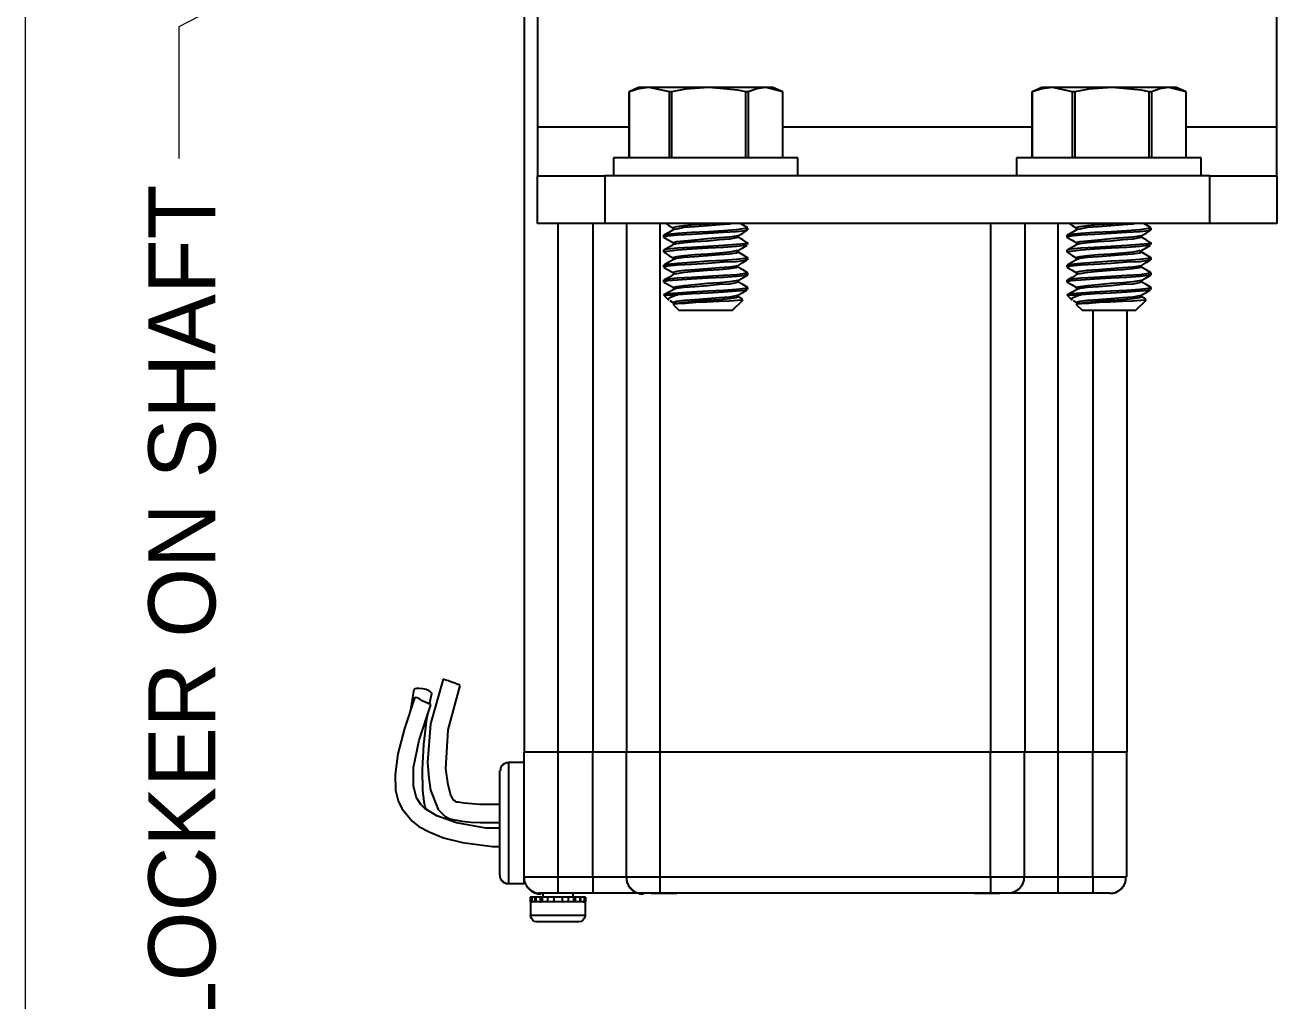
# Model space of a CAD drawing. Header units: inches. Extents: x 0 to 11, y 0.3 to 17.
# Drawn here: x 0.308 to 2.636, y 8.695 to 10.51 of the extents above; entities that cross this region are included whole.
import ezdxf

# ---------------------------------------------------------------- set-up
doc = ezdxf.new("R2010")
doc.units = ezdxf.units.IN
doc.header["$MEASUREMENT"] = 0
doc.layers.add('Layer 1', color=7, linetype='Continuous')

msp = doc.modelspace()

# ---------------------------------------------------------------- linework, layer by layer
at = {"layer": 'Layer 1', "color": 7, "lineweight": 18, "true_color": 0xffffff}
for points in [[(0.3075, 16.6292), (0.3075, 0.3292)], [(0.5942, 10.2617), (0.5942, 10.5075), (1.7567, 11.1092)]]:
    msp.add_lwpolyline(points, dxfattribs=at)
at = {"layer": 'Layer 1', "color": 7, "lineweight": 25, "true_color": 0xffffff}
for points in [[(1.2608, 10.8367), (1.2608, 10.32)], [(2.6358, 10.32), (2.6358, 10.8367)], [(1.2358, 10.72), (1.2358, 9.1575)], [(1.4483, 10.3942), (1.4308, 10.3858)], [(1.4683, 10.3942), (1.4492, 10.3917), (1.4308, 10.3858)], [(1.4308, 10.3858), (1.4325, 10.3867)], [(1.4308, 10.3858), (1.4308, 10.2633)], [(1.4308, 10.2633), (1.4308, 10.3858)], [(1.4308, 10.3858), (1.4308, 10.3858)], [(1.4683, 10.3942), (1.4483, 10.3942)], [(1.5792, 10.3942), (1.4683, 10.3942)], [(1.5058, 10.3858), (1.4683, 10.3942)], [(1.5792, 10.3942), (1.5358, 10.3908), (1.51, 10.3858), (1.5058, 10.3858)], [(1.5058, 10.2633), (1.5058, 10.3858)], [(1.51, 10.3858), (1.51, 10.2633)], [(1.685, 10.3942), (1.5792, 10.3942)], [(1.6483, 10.3858), (1.6333, 10.3892), (1.5792, 10.3942)], [(1.685, 10.3942), (1.6683, 10.3917), (1.6525, 10.3858), (1.6483, 10.3858)], [(1.6483, 10.2633), (1.6483, 10.3858)], [(1.6525, 10.3858), (1.6525, 10.2633)], [(1.7167, 10.3858), (1.685, 10.3942)], [(1.6983, 10.3942), (1.685, 10.3942)], [(1.7167, 10.3858), (1.6983, 10.3942)], [(1.7167, 10.2633), (1.7167, 10.3858)], [(2.1983, 10.3942), (2.1808, 10.3858)], [(2.2183, 10.3942), (2.1992, 10.3917), (2.1808, 10.3858)], [(2.1808, 10.3858), (2.1825, 10.3867)], [(2.1808, 10.3858), (2.1808, 10.2633)], [(2.1808, 10.2633), (2.1808, 10.3858)], [(2.1808, 10.3858), (2.1808, 10.3858)], [(2.2183, 10.3942), (2.1983, 10.3942)], [(2.3292, 10.3942), (2.2183, 10.3942)], [(2.2558, 10.3858), (2.2183, 10.3942)], [(2.3292, 10.3942), (2.2858, 10.3908), (2.26, 10.3858), (2.2558, 10.3858)], [(2.2558, 10.2633), (2.2558, 10.3858)], [(2.26, 10.3858), (2.26, 10.2633)], [(2.435, 10.3942), (2.3292, 10.3942)], [(2.3983, 10.3858), (2.3833, 10.3892), (2.3292, 10.3942)], [(2.435, 10.3942), (2.4183, 10.3917), (2.4025, 10.3858), (2.3983, 10.3858)], [(2.3983, 10.2633), (2.3983, 10.3858)], [(2.4025, 10.3858), (2.4025, 10.2633)], [(2.4667, 10.3858), (2.435, 10.3942)], [(2.4483, 10.3942), (2.435, 10.3942)], [(2.4667, 10.3858), (2.4483, 10.3942)], [(2.4667, 10.2633), (2.4667, 10.3858)], [(1.4308, 10.32), (1.2608, 10.32)], [(1.2608, 10.32), (1.2608, 10.23)], [(2.1808, 10.32), (1.7167, 10.32)], [(2.6358, 10.32), (2.4667, 10.32)], [(2.6358, 10.23), (2.6358, 10.32)], [(1.4017, 10.2633), (1.4017, 10.23)], [(1.5817, 10.2633), (1.4017, 10.2633)], [(1.745, 10.2633), (1.5817, 10.2633)], [(1.745, 10.23), (1.745, 10.2633)], [(2.1517, 10.2633), (2.1517, 10.23)], [(2.3317, 10.2633), (2.1517, 10.2633)], [(2.495, 10.2633), (2.3317, 10.2633)], [(2.495, 10.23), (2.495, 10.2633)], [(1.2608, 10.1408), (1.2608, 10.23), (1.3858, 10.23)], [(2.5108, 10.23), (1.3858, 10.23)], [(1.3858, 10.23), (1.3858, 10.1408)], [(2.5108, 10.23), (2.6358, 10.23)], [(2.5108, 10.1408), (2.5108, 10.23)], [(2.6358, 10.23), (2.6358, 10.1408)], [(1.3858, 10.1408), (1.2608, 10.1408)], [(1.2983, 10.1408), (1.2983, 9.1575)], [(1.3633, 10.1408), (1.3633, 9.1575)], [(2.5108, 10.1408), (1.3858, 10.1408)], [(1.4258, 10.1408), (1.4258, 9.1575)], [(1.4883, 10.1408), (1.4883, 9.1575)], [(1.6508, 10.1325), (1.6467, 10.1317), (1.6308, 10.1292), (1.6067, 10.1275), (1.5775, 10.1258), (1.5467, 10.1242), (1.5208, 10.1225), (1.5025, 10.1208), (1.4958, 10.1192)], [(1.5142, 10.13), (1.505, 10.1242), (1.4958, 10.1192)], [(1.65, 10.1292), (1.6467, 10.1275), (1.6308, 10.1258), (1.6067, 10.1242), (1.5775, 10.1225), (1.5467, 10.1208), (1.5208, 10.1192), (1.5025, 10.1175), (1.4958, 10.1158), (1.4958, 10.115)], [(1.4992, 10.1408), (1.505, 10.1375), (1.5133, 10.1325)], [(1.5867, 10.1408), (1.5767, 10.14), (1.5533, 10.1383), (1.5333, 10.1367), (1.5192, 10.135), (1.5133, 10.1333), (1.5142, 10.1325)], [(1.5133, 10.1325), (1.5133, 10.1292)], [(1.6233, 10.1408), (1.6175, 10.14), (1.5992, 10.1383), (1.5767, 10.1367), (1.5533, 10.135), (1.5333, 10.1333), (1.5192, 10.1308), (1.5142, 10.13)], [(1.6333, 10.1183), (1.6425, 10.1233), (1.6517, 10.1292)], [(1.6508, 10.1333), (1.6383, 10.1408)], [(1.6508, 10.1333), (1.6517, 10.1333)], [(1.6517, 10.1292), (1.6517, 10.1325)], [(2.1033, 10.1408), (2.1033, 9.1575)], [(2.1667, 10.1408), (2.1667, 9.1575), (2.1033, 9.1575)], [(2.2283, 10.1408), (2.2283, 9.1575)], [(2.4008, 10.1325), (2.3967, 10.1317), (2.3808, 10.1292), (2.3567, 10.1275), (2.3275, 10.1258), (2.2967, 10.1242), (2.2708, 10.1225), (2.2525, 10.1208), (2.2458, 10.1192)], [(2.2642, 10.13), (2.255, 10.1242), (2.2458, 10.1192)], [(2.4, 10.1292), (2.3967, 10.1275), (2.3808, 10.1258), (2.3567, 10.1242), (2.3275, 10.1225), (2.2967, 10.1208), (2.2708, 10.1192), (2.2525, 10.1175), (2.2458, 10.1158), (2.2458, 10.115)], [(2.2492, 10.1408), (2.255, 10.1375), (2.2633, 10.1325)], [(2.3367, 10.1408), (2.3267, 10.14), (2.3033, 10.1383), (2.2833, 10.1367), (2.2692, 10.135), (2.2633, 10.1333), (2.2642, 10.1325)], [(2.2633, 10.1325), (2.2633, 10.1292)], [(2.3733, 10.1408), (2.3675, 10.14), (2.3492, 10.1383), (2.3267, 10.1367), (2.3033, 10.135), (2.2833, 10.1333), (2.2692, 10.1308), (2.2642, 10.13)], [(2.3833, 10.1183), (2.3925, 10.1233), (2.4017, 10.1292)], [(2.4008, 10.1333), (2.3883, 10.1408)], [(2.4008, 10.1333), (2.4017, 10.1333)], [(2.4017, 10.1292), (2.4017, 10.1325)], [(2.6358, 10.1408), (2.5108, 10.1408)], [(1.495, 10.1192), (1.495, 10.115)], [(1.4958, 10.115), (1.505, 10.11), (1.5133, 10.105)], [(1.6508, 10.105), (1.6467, 10.1033), (1.6308, 10.1017), (1.6067, 10.1), (1.5775, 10.0983), (1.5467, 10.0967), (1.5208, 10.095), (1.5025, 10.0933), (1.4958, 10.0917), (1.4958, 10.0908)], [(1.6325, 10.1183), (1.63, 10.1175), (1.6175, 10.1158), (1.5992, 10.1142), (1.5767, 10.1125), (1.5533, 10.11), (1.5333, 10.1083), (1.5192, 10.1067), (1.5133, 10.105), (1.5142, 10.105)], [(1.5133, 10.105), (1.5133, 10.1017)], [(1.6333, 10.115), (1.63, 10.1142), (1.6175, 10.1117), (1.5992, 10.1108), (1.5767, 10.1083), (1.5533, 10.1067), (1.5333, 10.105), (1.5192, 10.1033), (1.5142, 10.1017)], [(1.6333, 10.115), (1.6333, 10.1183)], [(1.6508, 10.105), (1.6425, 10.1108), (1.6333, 10.1158)], [(1.6508, 10.1058), (1.6517, 10.105)], [(1.6517, 10.1017), (1.6517, 10.105)], [(2.245, 10.1192), (2.245, 10.115)], [(2.2458, 10.115), (2.255, 10.11), (2.2633, 10.105)], [(2.4008, 10.105), (2.3967, 10.1033), (2.3808, 10.1017), (2.3567, 10.1), (2.3275, 10.0983), (2.2967, 10.0967), (2.2708, 10.095), (2.2525, 10.0933), (2.2458, 10.0917), (2.2458, 10.0908)], [(2.3825, 10.1183), (2.38, 10.1175), (2.3675, 10.1158), (2.3492, 10.1142), (2.3267, 10.1125), (2.3033, 10.11), (2.2833, 10.1083), (2.2692, 10.1067), (2.2633, 10.105), (2.2642, 10.105)], [(2.2633, 10.105), (2.2633, 10.1017)], [(2.3833, 10.115), (2.38, 10.1142), (2.3675, 10.1117), (2.3492, 10.1108), (2.3267, 10.1083), (2.3033, 10.1067), (2.2833, 10.105), (2.2692, 10.1033), (2.2642, 10.1017)], [(2.3833, 10.115), (2.3833, 10.1183)], [(2.4008, 10.105), (2.3925, 10.1108), (2.3833, 10.1158)], [(2.4008, 10.1058), (2.4017, 10.105)], [(2.4017, 10.1017), (2.4017, 10.105)], [(1.495, 10.0908), (1.495, 10.0875)], [(1.5142, 10.1017), (1.4958, 10.0917)], [(1.65, 10.1008), (1.6467, 10.1), (1.6308, 10.0983), (1.6067, 10.0967), (1.5775, 10.095), (1.5467, 10.0933), (1.5208, 10.0917), (1.5025, 10.0892), (1.4958, 10.0875)], [(1.4958, 10.0875), (1.505, 10.0817), (1.5133, 10.0767)], [(1.6317, 10.0908), (1.63, 10.09), (1.6175, 10.0875), (1.5992, 10.0858), (1.5767, 10.0842), (1.5533, 10.0825), (1.5333, 10.0808), (1.5192, 10.0792), (1.5133, 10.0775), (1.5142, 10.0775)], [(1.6333, 10.0875), (1.63, 10.0858), (1.6175, 10.0842), (1.5992, 10.0825), (1.5767, 10.0808), (1.5533, 10.0792), (1.5333, 10.0775), (1.5192, 10.0758), (1.5142, 10.0742)], [(1.6333, 10.0908), (1.6425, 10.0958), (1.6508, 10.1008)], [(1.6333, 10.0875), (1.6333, 10.0908)], [(1.6508, 10.0775), (1.6425, 10.0825), (1.6333, 10.0883)], [(2.245, 10.0908), (2.245, 10.0875)], [(2.2642, 10.1017), (2.2458, 10.0917)], [(2.4, 10.1008), (2.3967, 10.1), (2.3808, 10.0983), (2.3567, 10.0967), (2.3275, 10.095), (2.2967, 10.0933), (2.2708, 10.0917), (2.2525, 10.0892), (2.2458, 10.0875)], [(2.2458, 10.0875), (2.255, 10.0817), (2.2633, 10.0767)], [(2.3817, 10.0908), (2.38, 10.09), (2.3675, 10.0875), (2.3492, 10.0858), (2.3267, 10.0842), (2.3033, 10.0825), (2.2833, 10.0808), (2.2692, 10.0792), (2.2633, 10.0775), (2.2642, 10.0775)], [(2.3833, 10.0875), (2.38, 10.0858), (2.3675, 10.0842), (2.3492, 10.0825), (2.3267, 10.0808), (2.3033, 10.0792), (2.2833, 10.0775), (2.2692, 10.0758), (2.2642, 10.0742)], [(2.3833, 10.0908), (2.3925, 10.0958), (2.4008, 10.1008)], [(2.3833, 10.0875), (2.3833, 10.0908)], [(2.4008, 10.0775), (2.3925, 10.0825), (2.3833, 10.0883)], [(1.495, 10.0633), (1.495, 10.06)], [(1.6508, 10.0775), (1.6467, 10.0758), (1.6308, 10.0742), (1.6067, 10.0725), (1.5775, 10.0708), (1.5467, 10.0683), (1.5208, 10.0667), (1.5025, 10.065), (1.4958, 10.0633)], [(1.5142, 10.0742), (1.505, 10.0692), (1.4958, 10.0633)], [(1.65, 10.0733), (1.6467, 10.0725), (1.6308, 10.07), (1.6067, 10.0692), (1.5775, 10.0667), (1.5467, 10.065), (1.5208, 10.0633), (1.5025, 10.0617), (1.4958, 10.06)], [(1.4958, 10.0592), (1.505, 10.0542), (1.5133, 10.0492)], [(1.5133, 10.0775), (1.5133, 10.0742)], [(1.6317, 10.0625), (1.63, 10.0617), (1.6175, 10.06), (1.5992, 10.0583), (1.5767, 10.0567), (1.5533, 10.055), (1.5333, 10.0533), (1.5192, 10.0517), (1.5133, 10.05), (1.5142, 10.0492)], [(1.6333, 10.06), (1.63, 10.0583), (1.6175, 10.0567), (1.5992, 10.055), (1.5767, 10.0533), (1.5533, 10.0517), (1.5333, 10.05), (1.5192, 10.0475), (1.5142, 10.0467)], [(1.6333, 10.0625), (1.6425, 10.0683), (1.6508, 10.0733)], [(1.6333, 10.06), (1.6333, 10.0633)], [(1.6508, 10.05), (1.6425, 10.055), (1.6333, 10.06)], [(1.6508, 10.0775), (1.6517, 10.0775)], [(1.6517, 10.0733), (1.6517, 10.0775)], [(2.245, 10.0633), (2.245, 10.06)], [(2.4008, 10.0775), (2.3967, 10.0758), (2.3808, 10.0742), (2.3567, 10.0725), (2.3275, 10.0708), (2.2967, 10.0683), (2.2708, 10.0667), (2.2525, 10.065), (2.2458, 10.0633)], [(2.2642, 10.0742), (2.255, 10.0692), (2.2458, 10.0633)], [(2.4, 10.0733), (2.3967, 10.0725), (2.3808, 10.07), (2.3567, 10.0692), (2.3275, 10.0667), (2.2967, 10.065), (2.2708, 10.0633), (2.2525, 10.0617), (2.2458, 10.06)], [(2.2458, 10.0592), (2.255, 10.0542), (2.2633, 10.0492)], [(2.2633, 10.0775), (2.2633, 10.0742)], [(2.3817, 10.0625), (2.38, 10.0617), (2.3675, 10.06), (2.3492, 10.0583), (2.3267, 10.0567), (2.3033, 10.055), (2.2833, 10.0533), (2.2692, 10.0517), (2.2633, 10.05), (2.2642, 10.0492)], [(2.3833, 10.06), (2.38, 10.0583), (2.3675, 10.0567), (2.3492, 10.055), (2.3267, 10.0533), (2.3033, 10.0517), (2.2833, 10.05), (2.2692, 10.0475), (2.2642, 10.0467)], [(2.3833, 10.0625), (2.3925, 10.0683), (2.4008, 10.0733)], [(2.3833, 10.06), (2.3833, 10.0633)], [(2.4008, 10.05), (2.3925, 10.055), (2.3833, 10.06)], [(2.4008, 10.0775), (2.4017, 10.0775)], [(2.4017, 10.0733), (2.4017, 10.0775)], [(1.495, 10.0358), (1.495, 10.0317)], [(1.6508, 10.0492), (1.6467, 10.0483), (1.6308, 10.0458), (1.6067, 10.0442), (1.5775, 10.0425), (1.5467, 10.0408), (1.5208, 10.0392), (1.5025, 10.0375), (1.4958, 10.0358)], [(1.5142, 10.0467), (1.505, 10.0408), (1.4958, 10.0358)], [(1.65, 10.0458), (1.6467, 10.0442), (1.6308, 10.0425), (1.6067, 10.0408), (1.5775, 10.0392), (1.5467, 10.0375), (1.5208, 10.0358), (1.5025, 10.0342), (1.4958, 10.0325), (1.4958, 10.0317)], [(1.5133, 10.0492), (1.5133, 10.0458)], [(1.6333, 10.035), (1.6425, 10.04), (1.6517, 10.0458)], [(1.6508, 10.05), (1.6517, 10.05)], [(1.6517, 10.0458), (1.6517, 10.0492)], [(2.245, 10.0358), (2.245, 10.0317)], [(2.4008, 10.0492), (2.3967, 10.0483), (2.3808, 10.0458), (2.3567, 10.0442), (2.3275, 10.0425), (2.2967, 10.0408), (2.2708, 10.0392), (2.2525, 10.0375), (2.2458, 10.0358)], [(2.2642, 10.0467), (2.255, 10.0408), (2.2458, 10.0358)], [(2.4, 10.0458), (2.3967, 10.0442), (2.3808, 10.0425), (2.3567, 10.0408), (2.3275, 10.0392), (2.2967, 10.0375), (2.2708, 10.0358), (2.2525, 10.0342), (2.2458, 10.0325), (2.2458, 10.0317)], [(2.2633, 10.0492), (2.2633, 10.0458)], [(2.3833, 10.035), (2.3925, 10.04), (2.4017, 10.0458)], [(2.4008, 10.05), (2.4017, 10.05)], [(2.4017, 10.0458), (2.4017, 10.0492)], [(1.4958, 10.0317), (1.505, 10.0267), (1.5133, 10.0217)], [(1.6508, 10.0217), (1.6467, 10.02), (1.6308, 10.0183), (1.6067, 10.0167), (1.5775, 10.015), (1.5467, 10.0133), (1.5208, 10.0117), (1.5033, 10.01), (1.4958, 10.0083), (1.4958, 10.0075)], [(1.5142, 10.0183), (1.4958, 10.0083)], [(1.6325, 10.035), (1.63, 10.0342), (1.6175, 10.0325), (1.5992, 10.0308), (1.5767, 10.0292), (1.5533, 10.0267), (1.5333, 10.025), (1.5192, 10.0233), (1.5133, 10.0217), (1.5142, 10.0217)], [(1.5133, 10.0217), (1.5133, 10.0183)], [(1.6333, 10.0317), (1.63, 10.0308), (1.6175, 10.0283), (1.5992, 10.0275), (1.5767, 10.025), (1.5533, 10.0233), (1.5333, 10.0217), (1.5192, 10.02), (1.5142, 10.0183)], [(1.65, 10.0175), (1.6467, 10.0167), (1.6308, 10.015), (1.6067, 10.0133), (1.5775, 10.0117), (1.5475, 10.01), (1.5217, 10.0083)], [(1.6333, 10.0317), (1.6333, 10.035)], [(1.6517, 10.0217), (1.6425, 10.0275), (1.6333, 10.0325)], [(1.6333, 10.0075), (1.6425, 10.0125), (1.6508, 10.0175)], [(1.6508, 10.0217), (1.6517, 10.0217)], [(1.6517, 10.0183), (1.6517, 10.0217)], [(2.2458, 10.0317), (2.255, 10.0267), (2.2633, 10.0217)], [(2.4008, 10.0217), (2.3967, 10.02), (2.3808, 10.0183), (2.3567, 10.0167), (2.3275, 10.015), (2.2967, 10.0133), (2.2708, 10.0117), (2.2533, 10.01), (2.2458, 10.0083), (2.2458, 10.0075)], [(2.2642, 10.0183), (2.2458, 10.0083)], [(2.3825, 10.035), (2.38, 10.0342), (2.3675, 10.0325), (2.3492, 10.0308), (2.3267, 10.0292), (2.3033, 10.0267), (2.2833, 10.025), (2.2692, 10.0233), (2.2633, 10.0217), (2.2642, 10.0217)], [(2.2633, 10.0217), (2.2633, 10.0183)], [(2.3833, 10.0317), (2.38, 10.0308), (2.3675, 10.0283), (2.3492, 10.0275), (2.3267, 10.025), (2.3033, 10.0233), (2.2833, 10.0217), (2.2692, 10.02), (2.2642, 10.0183)], [(2.4, 10.0175), (2.3967, 10.0167), (2.3808, 10.015), (2.3567, 10.0133), (2.3275, 10.0117), (2.2975, 10.01), (2.2717, 10.0083)], [(2.3833, 10.0317), (2.3833, 10.035)], [(2.4017, 10.0217), (2.3925, 10.0275), (2.3833, 10.0325)], [(2.3833, 10.0075), (2.3925, 10.0125), (2.4008, 10.0175)], [(2.4008, 10.0217), (2.4017, 10.0217)], [(2.4017, 10.0183), (2.4017, 10.0217)], [(1.4958, 10.0083), (1.5217, 10.0083)], [(1.4958, 10.0075), (1.505, 9.9983)], [(1.505, 9.9992), (1.5033, 10), (1.5067, 10.0033), (1.5175, 10.0075), (1.5217, 10.0083)], [(1.5067, 9.9975), (1.5133, 9.9933)], [(1.6317, 10.0075), (1.63, 10.0067), (1.6175, 10.0042), (1.5992, 10.0025), (1.5767, 10.0008), (1.5533, 9.9992), (1.5333, 9.9975), (1.5192, 9.9958), (1.5133, 9.9942), (1.5142, 9.9942)], [(1.6333, 10.0042), (1.63, 10.0025), (1.6175, 10.0008), (1.5992, 9.9992), (1.5767, 9.9975), (1.5533, 9.9958), (1.5333, 9.9942), (1.5192, 9.9925), (1.5133, 9.9908), (1.5133, 9.99)], [(1.6417, 9.9992), (1.6417, 9.9983), (1.6325, 9.9975), (1.6175, 9.9967), (1.5983, 9.9958), (1.5758, 9.995), (1.555, 9.9942), (1.5358, 9.9925), (1.5217, 9.9917), (1.5142, 9.9908), (1.5133, 9.99)], [(1.5133, 9.99), (1.5233, 9.98)], [(1.6233, 9.98), (1.6425, 9.9983)], [(1.6333, 10.0042), (1.6333, 10.0075)], [(1.6417, 10), (1.6333, 10.005)], [(2.2458, 10.0083), (2.2717, 10.0083)], [(2.2458, 10.0075), (2.255, 9.9983)], [(2.255, 9.9992), (2.2533, 10), (2.2567, 10.0033), (2.2675, 10.0075), (2.2717, 10.0083)], [(2.2567, 9.9975), (2.2633, 9.9933)], [(2.3817, 10.0075), (2.38, 10.0067), (2.3675, 10.0042), (2.3492, 10.0025), (2.3267, 10.0008), (2.3033, 9.9992), (2.2833, 9.9975), (2.2692, 9.9958), (2.2633, 9.9942), (2.2642, 9.9942)], [(2.3833, 10.0042), (2.38, 10.0025), (2.3675, 10.0008), (2.3492, 9.9992), (2.3267, 9.9975), (2.3033, 9.9958), (2.2833, 9.9942), (2.2692, 9.9925), (2.2633, 9.9908), (2.2633, 9.99)], [(2.3917, 9.9992), (2.3917, 9.9983), (2.3825, 9.9975), (2.3675, 9.9967), (2.3483, 9.9958), (2.3258, 9.995), (2.305, 9.9942), (2.2858, 9.9925), (2.2717, 9.9917), (2.2642, 9.9908), (2.2633, 9.99)], [(2.2633, 9.99), (2.2733, 9.98)], [(2.3733, 9.98), (2.3925, 9.9983)], [(2.3833, 10.0042), (2.3833, 10.0075)], [(2.3917, 10), (2.3833, 10.005)], [(1.5233, 9.98), (1.6233, 9.98)], [(2.2733, 9.98), (2.3733, 9.98)], [(2.2933, 9.98), (2.2933, 9.1575)], [(2.3567, 9.98), (2.3567, 9.1575), (2.2933, 9.1575)], [(1.085, 9.2933), (1.0617, 9.21), (1.0558, 9.1383), (1.0583, 9.1092), (1.0617, 9.0867), (1.0758, 9.0508), (1.0883, 9.0383), (1.0975, 9.0333), (1.12, 9.0292), (1.1367, 9.0275), (1.1542, 9.0267), (1.1908, 9.0267)], [(1.1167, 9.2817), (1.1158, 9.2825), (1.1125, 9.2833), (1.1067, 9.2858), (1.1008, 9.2875), (1.095, 9.29), (1.09, 9.2917), (1.0867, 9.2925), (1.085, 9.2933)], [(1.0308, 9.2742), (1.0242, 9.2367)], [(1.0642, 9.2667), (1.0642, 9.2675), (1.0625, 9.2692), (1.0592, 9.2717), (1.0533, 9.2742), (1.0475, 9.275), (1.0408, 9.2758), (1.0358, 9.2758), (1.0325, 9.275), (1.0308, 9.2742)], [(1.1908, 9.06), (1.1525, 9.06), (1.1242, 9.0625), (1.1133, 9.0642), (1.11, 9.0642), (1.1083, 9.065), (1.1067, 9.0667), (1.1042, 9.0683), (1.1025, 9.0717), (1.0992, 9.0775), (1.0942, 9.0967), (1.09, 9.1267), (1.0942, 9.1992), (1.1167, 9.2817)], [(1.0325, 9.26), (1.0133, 9.2017), (1.0008, 9.1542), (0.9958, 9.1158), (0.9967, 9.0867), (1.0017, 9.0667), (1.0083, 9.0525), (1.0275, 9.0292), (1.04, 9.0192), (1.0592, 9.0092), (1.0858, 8.9983), (1.1208, 8.9892), (1.1767, 8.9817), (1.1908, 8.9817)], [(1.1908, 9.0158), (1.1642, 9.0158), (1.11, 9.0258), (1.0733, 9.0392), (1.0508, 9.0525), (1.0433, 9.06), (1.0358, 9.0725), (1.03, 9.0942), (1.03, 9.1292), (1.0408, 9.18), (1.0625, 9.2458)], [(1.0625, 9.2458), (1.0617, 9.2467), (1.0583, 9.2475), (1.0533, 9.25), (1.0475, 9.2525), (1.0417, 9.2558), (1.0367, 9.2583), (1.0333, 9.2592), (1.0325, 9.26)], [(1.06, 9.2467), (1.0642, 9.2667)], [(1.0542, 9.0508), (1.0517, 9.0558), (1.05, 9.065), (1.0475, 9.0867), (1.0467, 9.125), (1.0492, 9.1717), (1.055, 9.2192), (1.0567, 9.2283)], [(1.2358, 8.9258), (1.2358, 9.1575)], [(1.2983, 9.1575), (1.2358, 9.1575)], [(1.2983, 9.1575), (1.2983, 8.9258)], [(1.3633, 9.1575), (1.2983, 9.1575)], [(1.3633, 8.9258), (1.3633, 9.1575)], [(1.4258, 9.1575), (1.3633, 9.1575)], [(1.4258, 8.9258), (1.4258, 9.1575)], [(1.4883, 9.1575), (1.4258, 9.1575)], [(1.4883, 9.1575), (1.4883, 8.9258)], [(2.1033, 9.1575), (1.4883, 9.1575)], [(2.1033, 8.9258), (2.1033, 9.1575)], [(2.1658, 9.1575), (2.1658, 8.9258)], [(2.2283, 9.1575), (2.1667, 9.1575)], [(2.2933, 9.1575), (2.2283, 9.1575)], [(2.2283, 9.1575), (2.2283, 8.9258)], [(2.2933, 8.9258), (2.2933, 9.1575)], [(2.3558, 9.1575), (2.3558, 8.9258)], [(1.2067, 9.1383), (1.2058, 9.1375), (1.2017, 9.1375), (1.2008, 9.1367), (1.1992, 9.1367), (1.1992, 9.1358), (1.1983, 9.1358), (1.1975, 9.135), (1.1967, 9.135), (1.1967, 9.1342), (1.1958, 9.1342), (1.1958, 9.1333), (1.195, 9.1333), (1.195, 9.1325), (1.1942, 9.1325), (1.1942, 9.1317), (1.1933, 9.1308), (1.1933, 9.13), (1.1925, 9.13), (1.1925, 9.1283), (1.1917, 9.1275), (1.1917, 9.1233)], [(1.2358, 9.1383), (1.2067, 9.1383)], [(1.2067, 9.1383), (1.2067, 9.0258)], [(1.1908, 9.0258), (1.1908, 9.1233)], [(1.1908, 8.9292), (1.1908, 9.0258)], [(1.2067, 9.0258), (1.2067, 8.9133)], [(1.1908, 8.9292), (1.1908, 8.9242), (1.1917, 8.9233), (1.1917, 8.9217), (1.1925, 8.9217), (1.1925, 8.92), (1.1933, 8.92), (1.1933, 8.9192), (1.1942, 8.9192), (1.1942, 8.9183), (1.195, 8.9183), (1.195, 8.9175), (1.1958, 8.9175), (1.1958, 8.9167), (1.1967, 8.9167), (1.1967, 8.9158), (1.1975, 8.9158), (1.1975, 8.915), (1.1992, 8.915), (1.1992, 8.9142), (1.2008, 8.9142), (1.2017, 8.9133), (1.2067, 8.9133)], [(1.2358, 8.9258), (1.2358, 8.9183), (1.2367, 8.9183), (1.2367, 8.9158), (1.2375, 8.915), (1.2375, 8.9133), (1.2383, 8.9133), (1.2383, 8.9117), (1.2392, 8.9108), (1.2392, 8.91), (1.24, 8.9092), (1.24, 8.9083), (1.2408, 8.9083), (1.2408, 8.9075), (1.2417, 8.9067), (1.2417, 8.9058), (1.2425, 8.9058), (1.2425, 8.905), (1.2433, 8.905), (1.2433, 8.9042), (1.2442, 8.9042), (1.2442, 8.9033), (1.245, 8.9033), (1.245, 8.9025), (1.2458, 8.9025), (1.2458, 8.9017), (1.2467, 8.9017), (1.2467, 8.9008), (1.2475, 8.9008), (1.2475, 8.9), (1.2483, 8.9), (1.2492, 8.8992), (1.25, 8.8992), (1.25, 8.8983), (1.2508, 8.8983), (1.2517, 8.8975), (1.2525, 8.8975), (1.2533, 8.8967), (1.255, 8.8967), (1.255, 8.8958), (1.2567, 8.8958), (1.2575, 8.895), (1.26, 8.895), (1.26, 8.8942), (1.2675, 8.8942)], [(1.2358, 8.9258), (1.2983, 8.9258)], [(1.2358, 8.9133), (1.2358, 8.9258)], [(1.2983, 8.9258), (1.2983, 8.895)], [(1.2983, 8.9258), (1.3633, 8.9258)], [(1.3633, 8.9258), (1.3633, 8.895)], [(1.3633, 8.9258), (1.4258, 8.9258)], [(1.4258, 8.9258), (1.4258, 8.9183), (1.4267, 8.9183), (1.4267, 8.9158), (1.4275, 8.915), (1.4275, 8.9133), (1.4283, 8.9133), (1.4283, 8.9117), (1.4292, 8.9108), (1.4292, 8.91), (1.43, 8.9092), (1.43, 8.9083), (1.4308, 8.9083), (1.4308, 8.9075), (1.4317, 8.9067), (1.4317, 8.9058), (1.4325, 8.9058), (1.4325, 8.905), (1.4333, 8.905), (1.4333, 8.9042), (1.4342, 8.9042), (1.4342, 8.9033), (1.435, 8.9033), (1.435, 8.9025), (1.4358, 8.9025), (1.4358, 8.9017), (1.4367, 8.9017), (1.4367, 8.9008), (1.4375, 8.9008), (1.4375, 8.9), (1.4383, 8.9), (1.4392, 8.8992), (1.44, 8.8992), (1.44, 8.8983), (1.4408, 8.8983), (1.4417, 8.8975), (1.4425, 8.8975), (1.4433, 8.8967), (1.445, 8.8967), (1.445, 8.8958), (1.4467, 8.8958), (1.4475, 8.895), (1.45, 8.895), (1.45, 8.8942), (1.4575, 8.8942)], [(1.4258, 8.9258), (1.4883, 8.9258)], [(1.4883, 8.9258), (1.4883, 8.895), (1.4575, 8.895)], [(1.4883, 8.9258), (2.1033, 8.9258)], [(2.1033, 8.9258), (2.1033, 8.895), (2.0908, 8.8958), (2.0792, 8.895), (1.5192, 8.895)], [(2.1033, 8.9258), (2.1658, 8.9258)], [(2.1658, 8.9258), (2.165, 8.925), (2.165, 8.9183), (2.1642, 8.9183), (2.1642, 8.9158), (2.1633, 8.915), (2.1633, 8.9133), (2.1625, 8.9133), (2.1625, 8.9117), (2.1617, 8.9108), (2.1617, 8.91), (2.1608, 8.91), (2.1608, 8.9083), (2.16, 8.9083), (2.16, 8.9075), (2.1592, 8.9075), (2.1592, 8.9067), (2.1583, 8.9058), (2.1583, 8.905), (2.1575, 8.905), (2.1575, 8.9042), (2.1567, 8.9042), (2.1567, 8.9033), (2.1558, 8.9033), (2.1558, 8.9025), (2.155, 8.9025), (2.155, 8.9017), (2.1542, 8.9017), (2.1533, 8.9008), (2.1525, 8.9008), (2.1525, 8.9), (2.1517, 8.9), (2.1517, 8.8992), (2.15, 8.8992), (2.15, 8.8983), (2.1492, 8.8983), (2.1483, 8.8975), (2.1467, 8.8975), (2.1467, 8.8967), (2.145, 8.8967), (2.1442, 8.8958), (2.1417, 8.8958), (2.1417, 8.895), (2.135, 8.895)], [(2.2283, 8.9258), (2.2283, 8.895), (2.135, 8.895)], [(2.1658, 8.9258), (2.2283, 8.9258)], [(2.2283, 8.9258), (2.2933, 8.9258)], [(2.2933, 8.9258), (2.2933, 8.895)], [(2.2933, 8.9258), (2.3558, 8.9258)], [(2.325, 8.895), (2.3317, 8.895), (2.3317, 8.8958), (2.3342, 8.8958), (2.335, 8.8967), (2.3367, 8.8967), (2.3367, 8.8975), (2.3383, 8.8975), (2.3392, 8.8983), (2.34, 8.8983), (2.34, 8.8992), (2.3417, 8.8992), (2.3417, 8.9), (2.3425, 8.9), (2.3425, 8.9008), (2.3433, 8.9008), (2.3442, 8.9017), (2.345, 8.9017), (2.345, 8.9025), (2.3458, 8.9025), (2.3458, 8.9033), (2.3467, 8.9033), (2.3467, 8.9042), (2.3475, 8.9042), (2.3475, 8.905), (2.3483, 8.905), (2.3483, 8.9058), (2.3492, 8.9067), (2.3492, 8.9075), (2.35, 8.9075), (2.35, 8.9083), (2.3508, 8.9083), (2.3508, 8.91), (2.3517, 8.91), (2.3517, 8.9108), (2.3525, 8.9117), (2.3525, 8.9133), (2.3533, 8.9133), (2.3533, 8.915), (2.3542, 8.9158), (2.3542, 8.9183), (2.355, 8.9183), (2.355, 8.925), (2.3558, 8.9258)], [(1.2067, 8.9133), (1.2358, 8.9133)], [(1.2483, 8.9008), (1.2525, 8.8983), (1.2575, 8.8958), (1.2625, 8.895), (1.2667, 8.895), (1.2633, 8.895)], [(1.2983, 8.895), (1.2675, 8.895)], [(1.2708, 8.895), (1.2708, 8.8875)], [(1.3633, 8.895), (1.2983, 8.895)], [(1.3267, 8.8875), (1.3267, 8.895)], [(1.4575, 8.895), (1.3633, 8.895)], [(1.4717, 8.895), (1.52, 8.895)], [(1.5192, 8.895), (1.5075, 8.895), (1.495, 8.8958), (1.4883, 8.895)], [(2.0725, 8.895), (2.12, 8.895)], [(2.135, 8.895), (2.1033, 8.895)], [(2.325, 8.895), (2.2283, 8.895)], [(1.25, 8.8875), (1.2467, 8.8875)], [(1.2467, 8.8875), (1.2467, 8.8792)], [(1.25, 8.8792), (1.2467, 8.8792)], [(1.2475, 8.8792), (1.2475, 8.8575)], [(1.2558, 8.8875), (1.25, 8.8875)], [(1.25, 8.8875), (1.25, 8.8792)], [(1.25, 8.8792), (1.2508, 8.8792)], [(1.2575, 8.8792), (1.2508, 8.8792)], [(1.2575, 8.8875), (1.2558, 8.8875)], [(1.2558, 8.8875), (1.2558, 8.8792)], [(1.2658, 8.8875), (1.2575, 8.8875)], [(1.2658, 8.8875), (1.2658, 8.8792), (1.2575, 8.8792)], [(1.2575, 8.8875), (1.2575, 8.8792)], [(1.2692, 8.8875), (1.2658, 8.8875)], [(1.2658, 8.8792), (1.2667, 8.8792)], [(1.28, 8.8792), (1.2667, 8.8792)], [(1.2792, 8.8875), (1.2692, 8.8875)], [(1.2692, 8.8875), (1.2692, 8.8792)], [(1.2908, 8.8875), (1.2908, 8.8792), (1.2792, 8.8792)], [(1.2908, 8.8875), (1.2792, 8.8875)], [(1.2792, 8.8875), (1.2792, 8.8792)], [(1.3067, 8.8875), (1.2908, 8.8875)], [(1.3067, 8.8792), (1.2908, 8.8792)], [(1.3067, 8.8875), (1.3067, 8.8792)], [(1.3175, 8.8875), (1.3175, 8.8792), (1.3067, 8.8792)], [(1.3175, 8.8875), (1.3067, 8.8875)], [(1.3308, 8.8792), (1.3167, 8.8792)], [(1.3275, 8.8875), (1.3175, 8.8875)], [(1.3308, 8.8875), (1.3275, 8.8875)], [(1.3275, 8.8875), (1.3275, 8.8792)], [(1.3392, 8.8875), (1.3308, 8.8875)], [(1.3392, 8.8875), (1.3392, 8.8792), (1.3308, 8.8792)], [(1.3308, 8.8875), (1.3308, 8.8792), (1.3308, 8.88)], [(1.3408, 8.8875), (1.3392, 8.8875)], [(1.3458, 8.8792), (1.3392, 8.8792)], [(1.3475, 8.8875), (1.3408, 8.8875)], [(1.3408, 8.8875), (1.3408, 8.8792)], [(1.3458, 8.8792), (1.3475, 8.8792)], [(1.35, 8.8875), (1.3475, 8.8875)], [(1.3475, 8.8875), (1.3475, 8.8792)], [(1.35, 8.8875), (1.35, 8.8792), (1.3475, 8.8792)], [(1.35, 8.8575), (1.35, 8.8792)], [(1.2475, 8.8575), (1.2475, 8.8575)], [(1.2475, 8.8575), (1.2475, 8.8542)], [(1.2475, 8.8542), (1.3492, 8.8542), (1.3492, 8.8525), (1.3475, 8.8483), (1.345, 8.845), (1.3417, 8.8425), (1.3375, 8.8417), (1.2592, 8.8417), (1.255, 8.8425), (1.2517, 8.845), (1.25, 8.8475), (1.2483, 8.8508), (1.2475, 8.8542)], [(1.35, 8.8575), (1.3492, 8.8575), (1.3492, 8.8542)]]:
    msp.add_lwpolyline(points, dxfattribs=at)

# ---------------------------------------------------------------- texts
at = {"layer": 'Layer 1', "color": 7, "true_color": 0xffffff, "insert": (0.6633, 7.5642), "char_height": 0.124667, "attachment_point": 7, "rotation": 90}
msp.add_mtext('\\fCentury Gothic|b0|i0|c0|p34;\\W1;USE THREADLOCKER ON SHAFT', dxfattribs=at)

doc.saveas('drawing.dxf')
